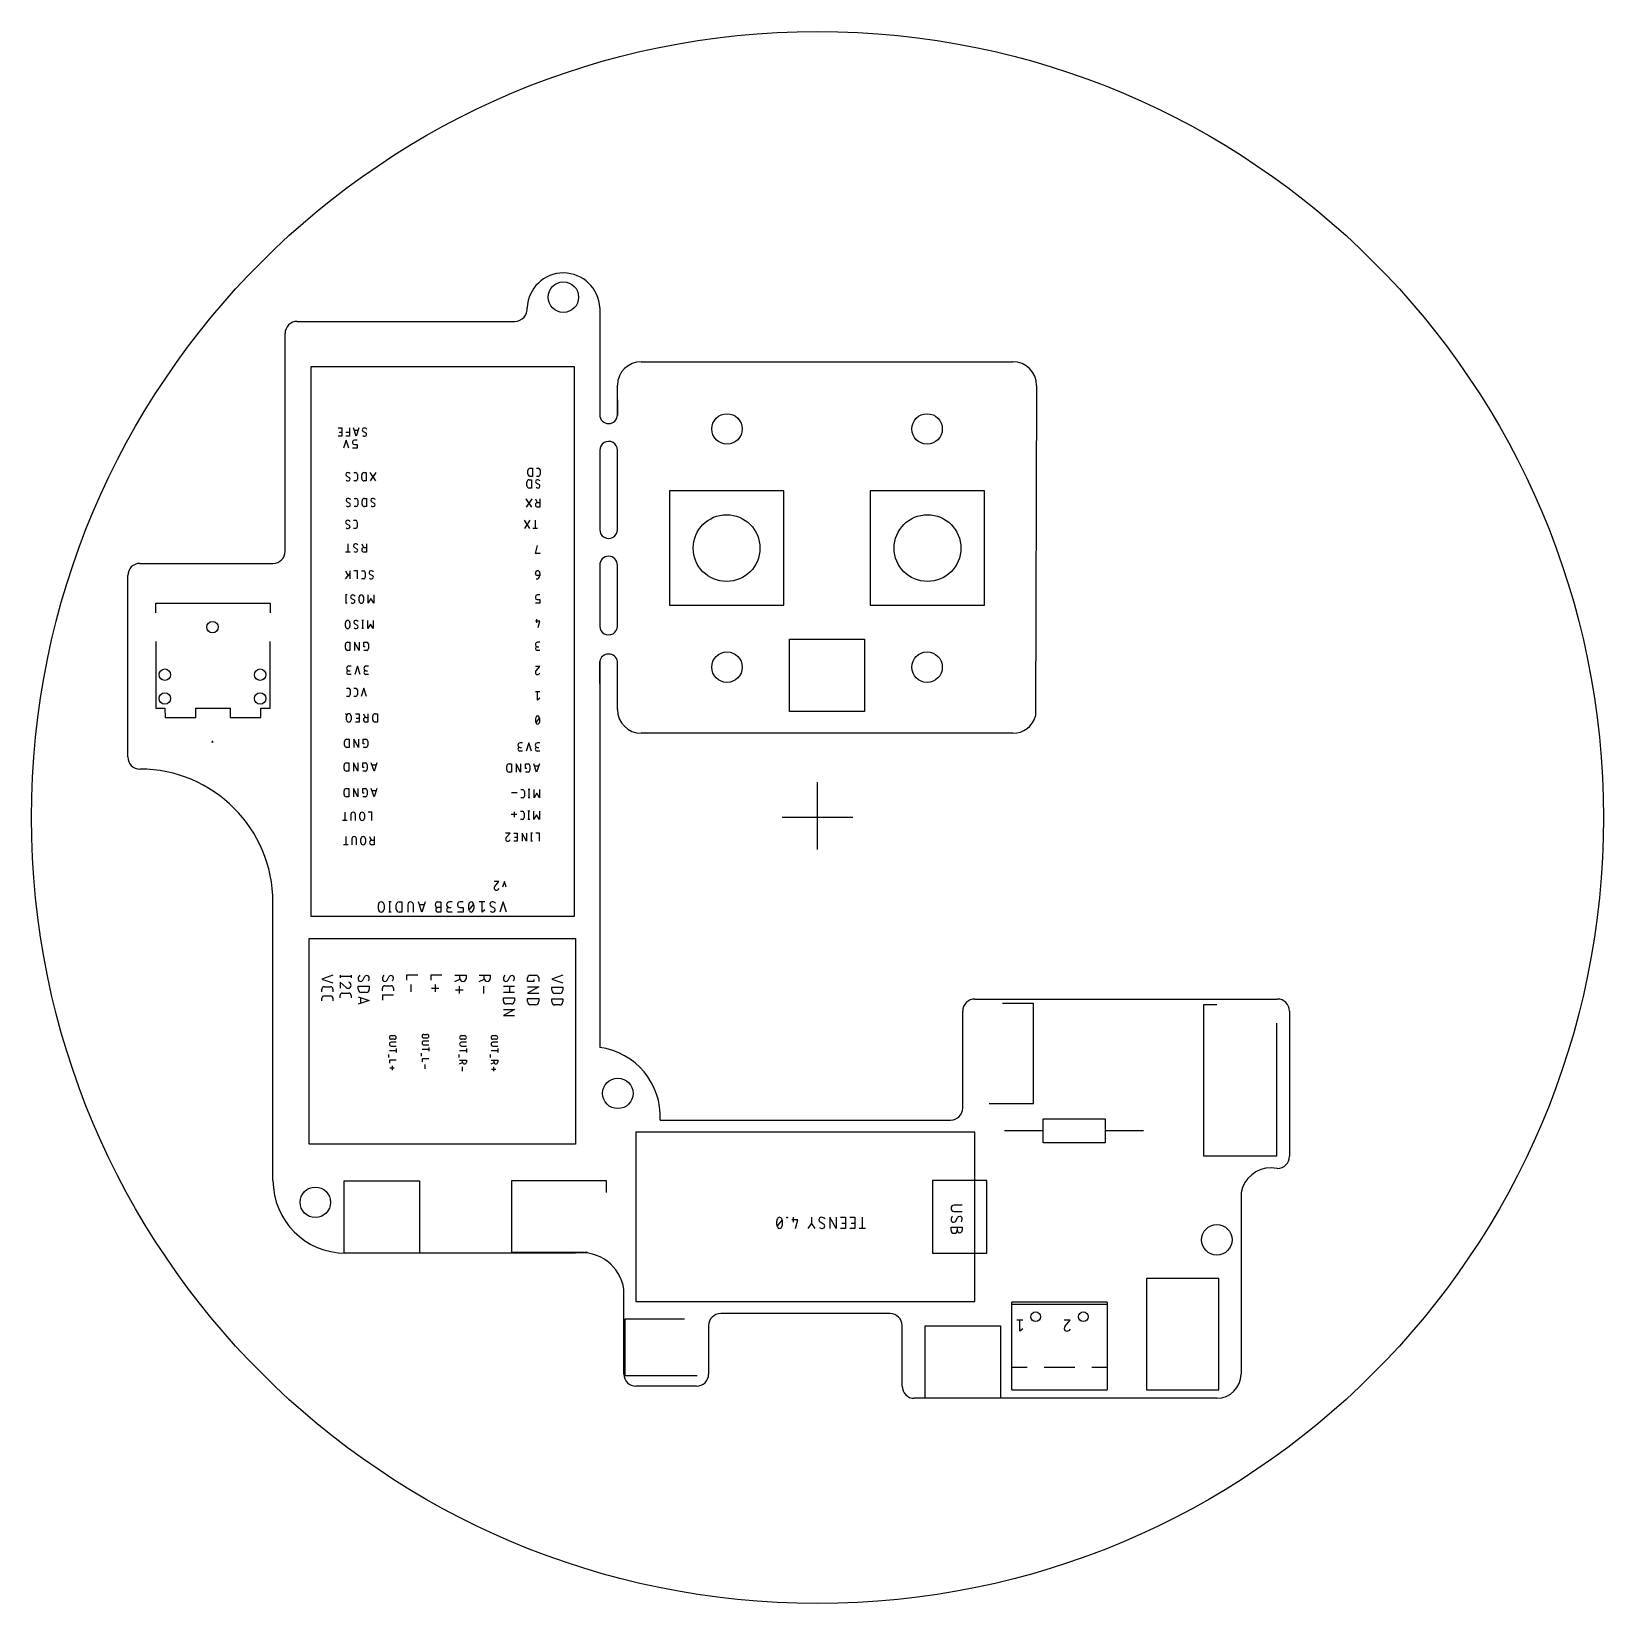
# Model space of a CAD drawing. Extents: x -82 to 82, y -83 to 82.
import ezdxf

# ---------------------------------------------------------------- set-up
doc = ezdxf.new("R2010")
doc.units = 0
doc.header["$MEASUREMENT"] = 0
doc.layers.add('20', color=31, linetype='CONTINUOUS')
doc.layers.add('21', color=251, linetype='CONTINUOUS')

msp = doc.modelspace()

# ---------------------------------------------------------------- linework, layer by layer
at = {"layer": '20'}
for p, q in [((-22.85, 53.1172), (-22.85, 41.8972)), ((-54.61, 51.6972), (-31.75, 51.6972)), ((-55.88, 27.5672), (-55.88, 50.4272)), ((-18.5, 47.4672), (20.5, 47.4672)), ((-20.99, 41.8972), (-21, 45.0072)), ((23, 44.9672), (22.8954, 10.2517)), ((-20.995, 43.4522), (-20.9948, 41.8032)), ((-22.8521, 38.1416), (-22.8548, 29.8421)), ((-20.9931, 29.8423), (-20.9875, 38.1685)), ((-20.9875, 38.1697), (-20.9875, 38.1685)), ((-72.39, 5.9772), (-72.39, 25.0272)), ((-71.12, 26.2972), (-57.15, 26.2972)), ((-22.856, 26.1122), (-22.858, 19.7203)), ((-20.9926, 26.1124), (-20.9926, 26.1116)), ((-20.9917, 19.7206), (-20.9926, 26.1116)), ((-22.86, 13.6935), (-22.8592, 15.9995)), ((-22.86, 15.9951), (-22.86, 13.6935)), ((-21, 10.9672), (-20.9912, 15.9918)), ((-22.86, 13.6935), (-22.86, -24.5028)), ((20.5, 8.4672), (-18.5, 8.4672)), ((-57.15, -38.4728), (-57.15, -9.2628)), ((16.51, -19.4228), (48.26, -19.4228)), ((15.24, -30.8528), (15.24, -20.6928)), ((49.53, -20.691), (49.53, -35.9328)), ((-16.51, -32.1228), (13.97, -32.1228)), ((48.26, -37.2028), (47.625, -37.1399)), ((44.45, -39.7428), (44.45, -58.7928)), ((-25.4, -46.0928), (-49.53, -46.0928)), ((-20.32, -58.7928), (-20.32, -49.9028)), ((7.62, -52.4428), (-10.16, -52.4428)), ((-11.43, -53.7128), (-11.43, -58.7928)), ((8.89, -60.0628), (8.89, -53.7128)), ((-12.7, -60.0628), (-19.05, -60.0628)), ((41.91, -61.3328), (10.16, -61.3328))]:
    msp.add_line(p, q, dxfattribs=at)
for centre, radius in [((-26.67, 54.2372), 1.6), ((-9.5, 40.4072), 1.6), ((11.5, 40.4072), 1.6), ((-63.5, 19.6132), 0.6), ((-9.5, 15.4072), 1.6), ((11.5, 15.4072), 1.6), ((-68.5, 14.6132), 0.6), ((-58.5, 14.6132), 0.6), ((-68.5, 12.1132), 0.6), ((-58.5, 12.1132), 0.6), ((-20.955, -29.3288), 1.6), ((-52.705, -40.7588), 1.6), ((41.91, -44.6958), 1.6)]:
    msp.add_circle(centre, radius, dxfattribs=at)
for centre, radius, start, end in [((-26.6635, 52.9602), 3.8168, 2.3569, 177.4569), ((-31.758, 52.9866), 1.2894, 270.3565, 6.3665), ((-54.61, 50.4272), 1.27, 90, 180), ((-18.4999, 44.9667), 2.5005, 90.0029, 179.0729), ((20.5, 44.9672), 2.5, 0, 90), ((-21.92, 41.8972), 0.93, 180, 0), ((-21.92, 38.1697), 0.9325, 359.925, 181.725), ((-21.9239, 29.8418), 0.9308, 179.9827, 0.0327), ((-57.15, 27.5672), 1.27, 270, 0), ((-21.9243, 26.1119), 0.9317, 0.0348, 179.9812), ((-71.12, 25.0272), 1.27, 90, 180), ((-21.9243, 26.112), 0.9317, 359.9733, 0.0267), ((-21.9249, 19.72), 0.9332, 179.983, 0.033), ((-21.9259, 15.8403), 0.9469, 9.2044, 170.5944), ((-18.5, 10.9672), 2.5, 180, 270), ((20.5, 10.9672), 2.5, 269.9998, 343.3698), ((-71.12, 5.9772), 1.27, 180, 270), ((-71.12, -9.2628), 13.97, 0, 90), ((16.51, -20.6928), 1.27, 90, 180), ((48.26, -20.6928), 1.27, 0.0797, 89.9997), ((-23.8276, -31.765), 7.3264, 357.2006, 82.4106), ((13.97, -30.8528), 1.27, 270, 0), ((48.26, -35.9328), 1.27, 269.9996, 359.9996), ((47.625, -40.3778), 3.2379, 90.0003, 168.6903), ((-49.53, -38.4728), 7.62, 180, 270), ((-24.765, -50.5378), 4.4901, 8.1302, 98.1302), ((-10.16, -53.7128), 1.27, 90, 180), ((7.62, -53.7128), 1.27, 0, 90), ((-19.05, -58.7928), 1.27, 180, 270), ((-12.7, -58.7928), 1.27, 270, 0), ((41.91, -58.7928), 2.54, 270, 0), ((10.16, -60.0628), 1.27, 180, 270)]:
    msp.add_arc(centre, radius, start, end, dxfattribs=at)
at = {"layer": '21'}
for p, q in [((-25.5016, 46.9347), (-53.1876, 46.9347)), ((-53.1876, 46.9347), (-53.1876, -10.7233)), ((-25.5016, -10.7233), (-25.5016, 46.9347)), ((-50.3025, 40.5085), (-49.9187, 40.5085)), ((-49.9187, 39.6449), (-50.3025, 39.6449)), ((-49.9187, 40.0287), (-50.2065, 40.0287)), ((-49.9187, 40.5085), (-49.9187, 39.6449)), ((-49.1262, 40.0287), (-49.51, 40.0287)), ((-49.1262, 39.6449), (-49.51, 39.6449)), ((-49.1262, 40.5085), (-49.1262, 39.6449)), ((-48.4186, 39.6449), (-48.7065, 40.5085)), ((-48.6345, 40.2926), (-48.2027, 40.2926)), ((-48.1307, 40.5085), (-48.4186, 39.6449)), ((-47.6786, 40.1487), (-47.4147, 40.0047)), ((-49.4651, 39.2385), (-49.753, 38.3749)), ((-49.1772, 38.3749), (-49.4651, 39.2385)), ((-48.7906, 39.0466), (-48.7906, 38.9506)), ((-48.3108, 38.3749), (-48.7906, 38.3749)), ((-48.3108, 39.2385), (-48.5987, 39.2385)), ((-48.5987, 38.7587), (-48.3108, 38.7587)), ((-48.3108, 38.7587), (-48.3108, 38.3749)), ((-49.4154, 35.4597), (-49.1516, 35.3157)), ((-48.6801, 35.8195), (-48.4882, 35.8195)), ((-48.4882, 34.9559), (-48.6801, 34.9559)), ((-48.2963, 35.6276), (-48.2963, 35.1478)), ((-47.835, 35.1958), (-47.835, 35.5796)), ((-47.5951, 35.8195), (-47.3552, 35.8195)), ((-47.3552, 34.9559), (-47.5951, 34.9559)), ((-47.3552, 35.8195), (-47.3552, 34.9559)), ((-46.3624, 35.8195), (-46.9381, 34.9559)), ((-46.3624, 34.9559), (-46.9381, 35.8195)), ((-30.5026, 34.4492), (-30.5026, 34.833)), ((-30.3845, 35.6684), (-30.3845, 36.0522)), ((-30.2627, 35.0729), (-30.0228, 35.0729)), ((-30.1446, 36.2921), (-29.9047, 36.2921)), ((-29.9047, 35.4285), (-30.1446, 35.4285)), ((-30.0228, 35.0729), (-30.0228, 34.2093)), ((-29.9047, 36.2921), (-29.9047, 35.4285)), ((-29.4922, 36.2921), (-29.3003, 36.2921)), ((-29.3003, 35.4285), (-29.4922, 35.4285)), ((-29.4922, 34.7131), (-29.2283, 34.5691)), ((-29.1084, 36.1002), (-29.1084, 35.6204)), ((-48.6441, 33.1175), (-48.4522, 33.1175)), ((-47.5591, 33.1175), (-47.3192, 33.1175)), ((-47.3192, 33.1175), (-47.3192, 32.2539)), ((-29.9917, 33.0663), (-30.5675, 32.2027)), ((-29.9917, 32.2027), (-30.5675, 33.0663)), ((-30.0228, 34.2093), (-30.2627, 34.2093)), ((-29.6136, 33.0663), (-29.4217, 32.6825)), ((-29.1338, 33.0663), (-29.1338, 32.2027)), ((-3.541, 33.9022), (-15.541, 33.9022)), ((-15.541, 33.9022), (-15.541, 21.9022)), ((-3.541, 21.9022), (-3.541, 33.9022)), ((17.541, 33.9022), (5.541, 33.9022)), ((5.541, 33.9022), (5.541, 21.9022)), ((17.541, 21.9022), (17.541, 33.9022)), ((-49.3794, 32.7577), (-49.1156, 32.6137)), ((-48.4522, 32.2539), (-48.6441, 32.2539)), ((-48.2603, 32.9256), (-48.2603, 32.4458)), ((-47.799, 32.4938), (-47.799, 32.8776)), ((-47.3192, 32.2539), (-47.5591, 32.2539)), ((-46.7887, 32.7577), (-46.5248, 32.6137)), ((-29.3737, 32.6825), (-29.1338, 32.6825)), ((-29.1338, 32.2027), (-29.3737, 32.2027)), ((-49.425, 30.4597), (-49.1612, 30.3157)), ((-48.6897, 30.8195), (-48.4978, 30.8195)), ((-48.4978, 29.9559), (-48.6897, 29.9559)), ((-48.3059, 30.6276), (-48.3059, 30.1478)), ((-30.1933, 30.8311), (-30.769, 29.9675)), ((-30.1933, 29.9675), (-30.769, 30.8311)), ((-29.3878, 29.9675), (-29.8676, 29.9675)), ((-29.6277, 30.8311), (-29.6277, 29.9675)), ((-49.2901, 28.3419), (-49.2901, 27.4783)), ((-47.8316, 28.3419), (-47.6397, 27.9581)), ((-47.3518, 28.3419), (-47.3518, 27.4783)), ((-29.6136, 27.3259), (-29.3737, 28.1895)), ((-49.0502, 27.4783), (-49.53, 27.4783)), ((-48.6111, 27.9821), (-48.3472, 27.8381)), ((-47.5917, 27.9581), (-47.3518, 27.9581)), ((-47.3518, 27.4783), (-47.5917, 27.4783)), ((-29.1338, 27.3259), (-29.6136, 27.3259)), ((-29.1338, 27.4219), (-29.1338, 27.3259)), ((-49.5554, 25.5225), (-49.2675, 24.9947)), ((-49.5554, 24.6589), (-49.0756, 25.1867)), ((-49.0756, 25.5225), (-49.0756, 24.6589)), ((-48.2663, 25.5225), (-48.6501, 25.5225)), ((-48.2663, 24.6589), (-48.2663, 25.5225)), ((-47.8512, 25.5225), (-47.6593, 25.5225)), ((-47.4674, 25.3306), (-47.4674, 24.8508)), ((-46.9711, 25.1627), (-46.7072, 25.0187)), ((-29.6136, 25.2346), (-29.6136, 25.2826)), ((-29.1338, 25.0427), (-29.4217, 25.0427)), ((-29.1338, 25.2826), (-29.1338, 25.0427)), ((-47.6593, 24.6589), (-47.8512, 24.6589)), ((-69.46, 21.1132), (-69.46, 22.1132)), ((-69.46, 22.1132), (-57.46, 22.1132)), ((-57.46, 22.1132), (-57.46, 21.1132)), ((-49.3635, 22.9825), (-49.5554, 22.9825)), ((-49.3635, 22.1189), (-49.5554, 22.1189)), ((-49.4594, 22.1189), (-49.4594, 22.9825)), ((-48.9023, 22.6227), (-48.6385, 22.4787)), ((-48.1144, 22.3588), (-48.1144, 22.7426)), ((-47.6346, 22.7426), (-47.6346, 22.3588)), ((-47.1565, 22.1189), (-47.1565, 22.9825)), ((-46.8687, 22.5987), (-47.1565, 22.1189)), ((-46.5808, 22.1189), (-46.8687, 22.5987)), ((-46.5808, 22.9825), (-46.5808, 22.1189)), ((-29.6136, 22.7906), (-29.6136, 22.6946)), ((-29.1338, 22.1189), (-29.6136, 22.1189)), ((-29.1338, 22.9825), (-29.4217, 22.9825)), ((-29.4217, 22.5027), (-29.1338, 22.5027)), ((-29.1338, 22.5027), (-29.1338, 22.1189)), ((-15.541, 21.9022), (-3.541, 21.9022)), ((5.541, 21.9022), (17.541, 21.9022)), ((-49.5554, 19.6918), (-49.5554, 20.0756)), ((-49.0756, 20.0756), (-49.0756, 19.6918)), ((-48.5755, 19.9557), (-48.3117, 19.8117)), ((-47.6346, 20.3155), (-47.8265, 20.3155)), ((-47.7306, 19.4519), (-47.7306, 20.3155)), ((-47.1955, 19.4519), (-47.1955, 20.3155)), ((-46.9076, 19.9317), (-47.1955, 19.4519)), ((-46.6197, 19.4519), (-46.9076, 19.9317)), ((-46.6197, 20.3155), (-46.6197, 19.4519)), ((-29.1338, 20.2506), (-29.6136, 20.2506)), ((-29.4696, 20.0587), (-29.4696, 20.4425)), ((-29.3257, 19.5789), (-29.1338, 20.2506)), ((-47.6346, 19.4519), (-47.8265, 19.4519)), ((-2.95, 10.7572), (-2.95, 18.3572)), ((-2.95, 18.3572), (4.95, 18.3572)), ((4.95, 18.3572), (4.95, 10.7572)), ((-69.46, 18.1132), (-69.46, 11.1132)), ((-57.46, 11.1132), (-57.46, 18.1132)), ((-49.5554, 17.4058), (-49.5554, 17.7896)), ((-49.3155, 18.0295), (-49.0756, 18.0295)), ((-49.0756, 17.1659), (-49.3155, 17.1659)), ((-49.0756, 18.0295), (-49.0756, 17.1659)), ((-48.1003, 17.1659), (-48.58, 18.0295)), ((-48.58, 18.0295), (-48.58, 17.1659)), ((-48.1003, 18.0295), (-48.1003, 17.1659)), ((-47.6047, 17.5497), (-47.6047, 18.0295)), ((-47.6047, 18.0295), (-47.3168, 18.0295)), ((-47.4608, 17.5497), (-47.6047, 17.5497)), ((-47.3168, 17.1659), (-47.6047, 17.1659)), ((-47.1249, 17.8376), (-47.1249, 17.3578)), ((-29.4217, 17.5497), (-29.2298, 17.5497)), ((-29.1338, 17.1659), (-29.4217, 17.1659)), ((-29.1338, 18.0295), (-29.3737, 18.0295)), ((-49.2365, 15.0351), (-49.0446, 15.0351)), ((-48.9486, 15.5149), (-49.1885, 15.5149)), ((-48.2741, 15.5149), (-48.562, 14.6513)), ((-47.9863, 14.6513), (-48.2741, 15.5149)), ((-47.4077, 15.0351), (-47.2158, 15.0351)), ((-47.1198, 15.5149), (-47.3597, 15.5149)), ((-29.1338, 15.4895), (-29.6136, 15.4895)), ((-29.5416, 15.0097), (-29.1338, 15.4895)), ((-49.4284, 13.2035), (-49.2365, 13.2035)), ((-48.9486, 14.6513), (-49.2365, 14.6513)), ((-48.6664, 13.2035), (-48.4745, 13.2035)), ((-47.6119, 13.2035), (-47.8998, 12.3399)), ((-47.324, 12.3399), (-47.6119, 13.2035)), ((-47.1198, 14.6513), (-47.4077, 14.6513)), ((-49.2365, 12.3399), (-49.4284, 12.3399)), ((-49.0446, 13.0116), (-49.0446, 12.5318)), ((-48.4745, 12.3399), (-48.6664, 12.3399)), ((-48.2826, 13.0116), (-48.2826, 12.5318)), ((-29.1338, 12.8225), (-29.6136, 12.8225)), ((-29.3737, 11.9589), (-29.3737, 12.8225)), ((-29.1338, 12.1508), (-29.3737, 11.9589)), ((-69.46, 11.1132), (-68.5, 11.1132)), ((-68.5, 11.1132), (-68.46, 10.1132)), ((-68.46, 10.1132), (-65.26, 10.1132)), ((-65.26, 10.1132), (-65.26, 11.1132)), ((-65.26, 11.1132), (-61.66, 11.1132)), ((-61.66, 11.1132), (-61.66, 10.1132)), ((-61.66, 10.1132), (-58.42, 10.1132)), ((-58.42, 10.1132), (-58.42, 11.1132)), ((-58.42, 11.1132), (-57.46, 11.1132)), ((-49.3381, 10.3192), (-49.53, 10.5111)), ((-49.434, 9.8874), (-49.434, 10.2712)), ((-48.9543, 10.2712), (-48.9543, 9.8874)), ((-48.502, 10.5111), (-48.1182, 10.5111)), ((-48.1182, 10.0313), (-48.406, 10.0313)), ((-48.1182, 10.5111), (-48.1182, 9.6475)), ((-47.6589, 10.5111), (-47.467, 10.1273)), ((-47.419, 10.1273), (-47.1791, 10.1273)), ((-47.1791, 10.5111), (-47.1791, 9.6475)), ((-46.6751, 9.8874), (-46.6751, 10.2712)), ((-46.4352, 10.5111), (-46.1953, 10.5111)), ((-46.1953, 10.5111), (-46.1953, 9.6475)), ((-29.1818, 10.0906), (-29.5656, 9.6108)), ((4.95, 10.7572), (-2.95, 10.7572)), ((-48.1182, 9.6475), (-48.502, 9.6475)), ((-47.1791, 9.6475), (-47.419, 9.6475)), ((-46.1953, 9.6475), (-46.4352, 9.6475)), ((-63.5, 7.6132), (-63.5, 7.6132)), ((-63.5, 7.5132), (-63.5, 7.5132)), ((-49.6316, 7.2204), (-49.6316, 7.6042)), ((-49.3917, 7.8441), (-49.1518, 7.8441)), ((-49.1518, 6.9805), (-49.3917, 6.9805)), ((-49.1518, 7.8441), (-49.1518, 6.9805)), ((-48.1765, 6.9805), (-48.6562, 7.8441)), ((-48.6562, 7.8441), (-48.6562, 6.9805)), ((-48.1765, 7.8441), (-48.1765, 6.9805)), ((-47.6809, 7.3643), (-47.6809, 7.8441)), ((-47.6809, 7.8441), (-47.393, 7.8441)), ((-47.537, 7.3643), (-47.6809, 7.3643)), ((-47.393, 6.9805), (-47.6809, 6.9805)), ((-47.2011, 7.6522), (-47.2011, 7.1724)), ((-31.2572, 6.9806), (-31.0653, 6.9806)), ((-30.9693, 7.4604), (-31.2092, 7.4604)), ((-30.2948, 7.4604), (-30.5827, 6.5968)), ((-30.0069, 6.5968), (-30.2948, 7.4604)), ((-29.4284, 6.9806), (-29.2365, 6.9806)), ((-29.1405, 7.4604), (-29.3804, 7.4604)), ((-49.6824, 4.7312), (-49.6824, 5.115)), ((-49.4425, 5.3549), (-49.2026, 5.3549)), ((-49.2026, 5.3549), (-49.2026, 4.4913)), ((-48.2273, 4.4913), (-48.707, 5.3549)), ((-48.707, 5.3549), (-48.707, 4.4913)), ((-48.2273, 5.3549), (-48.2273, 4.4913)), ((-47.7317, 4.8751), (-47.7317, 5.3549)), ((-47.7317, 5.3549), (-47.4438, 5.3549)), ((-47.2519, 5.163), (-47.2519, 4.6832)), ((-46.5469, 4.4913), (-46.8348, 5.3549)), ((-46.7628, 5.139), (-46.331, 5.139)), ((-46.2591, 5.3549), (-46.5469, 4.4913)), ((-32.6111, 4.6308), (-32.6111, 5.0146)), ((-32.3713, 5.2545), (-32.1314, 5.2545)), ((-32.1314, 5.2545), (-32.1314, 4.3909)), ((-31.156, 4.3909), (-31.6358, 5.2545)), ((-31.6358, 5.2545), (-31.6358, 4.3909)), ((-30.9693, 6.5968), (-31.2572, 6.5968)), ((-31.156, 5.2545), (-31.156, 4.3909)), ((-30.6604, 4.7747), (-30.6604, 5.2545)), ((-30.6604, 5.2545), (-30.3726, 5.2545)), ((-30.1807, 5.0626), (-30.1807, 4.5828)), ((-29.4757, 4.3909), (-29.7635, 5.2545)), ((-29.6916, 5.0386), (-29.2598, 5.0386)), ((-29.1878, 5.2545), (-29.4757, 4.3909)), ((-29.1405, 6.5968), (-29.4284, 6.5968)), ((-49.2026, 4.4913), (-49.4425, 4.4913)), ((-47.5878, 4.8751), (-47.7317, 4.8751)), ((-47.4438, 4.4913), (-47.7317, 4.4913)), ((-32.1314, 4.3909), (-32.3713, 4.3909)), ((-30.5165, 4.7747), (-30.6604, 4.7747)), ((-30.3726, 4.3909), (-30.6604, 4.3909)), ((0, -3.7228), (0, 3.35)), ((-49.6824, 2.0388), (-49.6824, 2.4226)), ((-49.4425, 2.6625), (-49.2026, 2.6625)), ((-49.2026, 1.7989), (-49.4425, 1.7989)), ((-49.2026, 2.6625), (-49.2026, 1.7989)), ((-48.2273, 1.7989), (-48.707, 2.6625)), ((-48.707, 2.6625), (-48.707, 1.7989)), ((-48.2273, 2.6625), (-48.2273, 1.7989)), ((-47.7317, 2.1827), (-47.7317, 2.6625)), ((-47.7317, 2.6625), (-47.4438, 2.6625)), ((-47.5878, 2.1827), (-47.7317, 2.1827)), ((-47.4438, 1.7989), (-47.7317, 1.7989)), ((-47.2519, 2.4706), (-47.2519, 1.9908)), ((-46.5469, 1.7989), (-46.8348, 2.6625)), ((-46.7628, 2.4466), (-46.331, 2.4466)), ((-46.2591, 2.6625), (-46.5469, 1.7989)), ((-31.5382, 2.2137), (-32.114, 2.2137)), ((-31.1433, 2.5495), (-30.9513, 2.5495)), ((-30.9513, 1.6859), (-31.1433, 1.6859)), ((-30.7594, 2.3576), (-30.7594, 1.8778)), ((-30.1757, 2.5495), (-30.3676, 2.5495)), ((-30.1757, 1.6859), (-30.3676, 1.6859)), ((-30.2716, 1.6859), (-30.2716, 2.5495)), ((-29.7365, 1.6859), (-29.7365, 2.5495)), ((-29.4487, 2.1657), (-29.7365, 1.6859)), ((-29.1608, 1.6859), (-29.4487, 2.1657)), ((-29.1608, 2.5495), (-29.1608, 1.6859)), ((-49.6155, 0.1825), (-49.6155, -0.6811)), ((-46.7874, 0.1825), (-47.1713, 0.1825)), ((-46.7874, -0.6811), (-46.7874, 0.1825)), ((-31.8531, 0.2345), (-31.8531, -0.3412)), ((-31.1703, 0.2825), (-30.9783, 0.2825)), ((-30.7864, 0.0906), (-30.7864, -0.3892)), ((-30.2027, 0.2825), (-30.3946, 0.2825)), ((-30.2986, -0.5811), (-30.2986, 0.2825)), ((-29.7635, -0.5811), (-29.7635, 0.2825)), ((-29.1878, 0.2825), (-29.1878, -0.5811)), ((-49.3756, -0.6811), (-49.8554, -0.6811)), ((-48.9715, -0.0574), (-48.9715, -0.6811)), ((-48.4917, -0.6811), (-48.4917, -0.0574)), ((-48.0266, -0.4412), (-48.0266, -0.0574)), ((-47.5468, -0.0574), (-47.5468, -0.4412)), ((-31.5652, -0.0533), (-32.141, -0.0533)), ((-30.9783, -0.5811), (-31.1703, -0.5811)), ((-30.2027, -0.5811), (-30.3946, -0.5811)), ((-29.4757, -0.1013), (-29.7635, -0.5811)), ((-29.1878, -0.5811), (-29.4757, -0.1013)), ((3.7228, -0.3728), (-3.7228, -0.3728)), ((-49.2756, -3.2411), (-49.7554, -3.2411)), ((-49.5155, -2.3775), (-49.5155, -3.2411)), ((-48.8715, -2.6174), (-48.8715, -3.2411)), ((-48.3917, -3.2411), (-48.3917, -2.6174)), ((-47.9266, -3.0012), (-47.9266, -2.6174)), ((-47.4468, -2.6174), (-47.4468, -3.0012)), ((-47.0207, -2.3775), (-46.8288, -2.7613)), ((-46.7808, -2.7613), (-46.5409, -2.7613)), ((-46.5409, -3.2411), (-46.7808, -3.2411)), ((-46.5409, -2.3775), (-46.5409, -3.2411)), ((-32.2637, -2.0035), (-32.7434, -2.0035)), ((-32.6715, -2.4833), (-32.2637, -2.0035)), ((-31.8881, -2.0035), (-31.5043, -2.0035)), ((-31.5043, -2.8671), (-31.8881, -2.8671)), ((-31.5043, -2.4833), (-31.7921, -2.4833)), ((-31.5043, -2.0035), (-31.5043, -2.8671)), ((-30.5263, -2.8671), (-31.0061, -2.0035)), ((-31.0061, -2.0035), (-31.0061, -2.8671)), ((-30.5263, -2.0035), (-30.5263, -2.8671)), ((-29.9083, -2.0035), (-30.1002, -2.0035)), ((-29.9083, -2.8671), (-30.1002, -2.8671)), ((-30.0042, -2.8671), (-30.0042, -2.0035)), ((-29.1878, -2.0035), (-29.5716, -2.0035)), ((-29.1878, -2.8671), (-29.1878, -2.0035)), ((-33.4366, -7.0911), (-33.9446, -7.0911)), ((-33.8684, -7.5991), (-33.4366, -7.0911)), ((-32.8676, -7.0911), (-33.0708, -7.7007)), ((-32.6644, -7.7007), (-32.8676, -7.0911)), ((-46.0861, -9.9968), (-46.0861, -9.5226)), ((-45.4934, -9.5226), (-45.4934, -9.9968)), ((-44.7568, -9.2263), (-44.9939, -9.2263)), ((-44.8754, -10.2931), (-44.8754, -9.2263)), ((-44.2192, -9.9968), (-44.2192, -9.5226)), ((-43.9229, -9.2263), (-43.6265, -9.2263)), ((-43.6265, -9.2263), (-43.6265, -10.2931)), ((-43, -9.5226), (-43, -10.2931)), ((-42.4073, -10.2931), (-42.4073, -9.5226)), ((-41.5226, -10.2931), (-41.8782, -9.2263)), ((-41.7893, -9.493), (-41.2559, -9.493)), ((-41.167, -9.2263), (-41.5226, -10.2931)), ((-39.8335, -9.2263), (-39.5372, -9.2263)), ((-39.5372, -9.819), (-39.8335, -9.819)), ((-39.5372, -9.2263), (-39.5372, -10.2931)), ((-38.6863, -9.819), (-38.4492, -9.819)), ((-38.3307, -9.2263), (-38.627, -9.2263)), ((-37.7803, -9.4634), (-37.7803, -9.5819)), ((-37.1877, -9.2263), (-37.5433, -9.2263)), ((-37.5433, -9.819), (-37.1877, -9.819)), ((-37.1877, -9.819), (-37.1877, -10.2931)), ((-36.1039, -9.4634), (-36.5781, -10.056)), ((-34.9017, -9.2263), (-35.4943, -9.2263)), ((-35.198, -10.2931), (-35.198, -9.2263)), ((-34.2709, -9.6708), (-33.9449, -9.8486)), ((-32.9882, -9.2263), (-33.3438, -10.2931)), ((-32.6326, -10.2931), (-32.9882, -9.2263)), ((-53.1876, -10.7233), (-25.5016, -10.7233)), ((-44.7568, -10.2931), (-44.9939, -10.2931)), ((-43.6265, -10.2931), (-43.9229, -10.2931)), ((-39.5372, -10.2931), (-39.8335, -10.2931)), ((-38.3307, -10.2931), (-38.6863, -10.2931)), ((-37.1877, -10.2931), (-37.7803, -10.2931)), ((-34.9017, -10.056), (-35.198, -10.2931)), ((-53.34, -34.6628), (-53.34, -13.0728)), ((-53.34, -13.0728), (-25.4, -13.0728)), ((-25.4, -13.0728), (-25.4, -34.6628)), ((-50.8508, -16.9336), (-52.0192, -17.3231)), ((-52.0192, -17.3231), (-50.8508, -17.7125)), ((-51.7596, -18.1382), (-51.1104, -18.1382)), ((-50.1142, -16.9336), (-50.1142, -17.1932)), ((-48.9458, -17.0634), (-50.1142, -17.0634)), ((-49.4651, -18.205), (-50.1142, -17.6533)), ((-50.1142, -17.6533), (-50.1142, -18.3024)), ((-48.9458, -16.9336), (-48.9458, -17.1932)), ((-48.2092, -18.0766), (-47.0408, -18.0766)), ((-48.2092, -18.4011), (-48.2092, -18.0766)), ((-47.7224, -17.4529), (-47.5276, -17.0959)), ((-47.0408, -18.0766), (-47.0408, -18.4011)), ((-45.4096, -18.0352), (-44.7604, -18.0352)), ((-45.1824, -17.4529), (-44.9876, -17.0959)), ((-41.9608, -16.9336), (-43.1292, -16.9336)), ((-43.1292, -16.9336), (-43.1292, -17.4529)), ((-42.6748, -17.8951), (-42.6748, -18.6741)), ((-39.4208, -16.9336), (-40.5892, -16.9336)), ((-40.5892, -16.9336), (-40.5892, -17.4529)), ((-40.1348, -17.8951), (-40.1348, -18.6741)), ((-38.0492, -16.9336), (-36.8808, -16.9336)), ((-38.0492, -17.5827), (-37.5299, -17.3231)), ((-37.5948, -18.0805), (-37.5948, -18.8595)), ((-37.5299, -17.2582), (-37.5299, -16.9336)), ((-36.8808, -16.9336), (-36.8808, -17.2582)), ((-35.5092, -16.9336), (-34.3408, -16.9336)), ((-35.5092, -17.5827), (-34.9899, -17.3231)), ((-35.0548, -18.0805), (-35.0548, -18.8595)), ((-34.9899, -17.2582), (-34.9899, -16.9336)), ((-34.3408, -16.9336), (-34.3408, -17.2582)), ((-32.9692, -18.0766), (-31.8008, -18.0766)), ((-32.4824, -17.4529), (-32.2876, -17.0959)), ((-32.3201, -18.0766), (-32.3201, -18.7257)), ((-30.4292, -17.5827), (-30.4292, -17.1932)), ((-29.7801, -17.5827), (-30.4292, -17.5827)), ((-30.1696, -16.9336), (-29.5204, -16.9336)), ((-29.7801, -17.388), (-29.7801, -17.5827)), ((-29.2608, -17.1932), (-29.2608, -17.5827)), ((-26.7208, -16.9336), (-27.8892, -17.3231)), ((-27.8892, -17.3231), (-26.7208, -17.7125)), ((-52.0192, -18.6575), (-52.0192, -18.3978)), ((-52.0192, -19.61), (-52.0192, -19.3503)), ((-51.7596, -19.0907), (-51.1104, -19.0907)), ((-50.8508, -18.3978), (-50.8508, -18.6575)), ((-50.8508, -19.3503), (-50.8508, -19.61)), ((-50.1142, -19.3122), (-50.1142, -19.0526)), ((-49.8546, -18.7929), (-49.2054, -18.7929)), ((-48.9458, -19.0526), (-48.9458, -19.3122)), ((-48.2092, -19.1928), (-47.0408, -19.5823)), ((-47.0408, -19.5823), (-48.2092, -19.9717)), ((-47.9171, -19.8744), (-47.9171, -19.2902)), ((-47.3654, -18.7257), (-47.8846, -18.7257)), ((-45.6692, -18.5545), (-45.6692, -18.2948)), ((-44.5008, -19.0314), (-45.6692, -19.0314)), ((-45.6692, -19.0314), (-45.6692, -19.5506)), ((-44.5008, -18.2948), (-44.5008, -18.5545)), ((-40.5243, -18.2846), (-39.7454, -18.2846)), ((-37.9843, -18.47), (-37.2054, -18.47)), ((-31.8008, -18.7257), (-32.9692, -18.7257)), ((-32.9692, -19.2958), (-31.8008, -19.2958)), ((-32.9692, -19.6203), (-32.9692, -19.2958)), ((-31.8008, -19.2958), (-31.8008, -19.6203)), ((-30.4292, -18.1528), (-29.2608, -18.1528)), ((-29.2608, -18.1528), (-30.4292, -18.8019)), ((-30.4292, -18.8019), (-29.2608, -18.8019)), ((-30.4292, -19.372), (-29.2608, -19.372)), ((-30.4292, -19.6965), (-30.4292, -19.372)), ((-29.2608, -19.372), (-29.2608, -19.6965)), ((-27.8892, -18.1796), (-26.7208, -18.1796)), ((-27.8892, -18.5042), (-27.8892, -18.1796)), ((-27.8892, -19.3988), (-26.7208, -19.3988)), ((-27.8892, -19.7234), (-27.8892, -19.3988)), ((-27.0454, -18.8287), (-27.5646, -18.8287)), ((-26.7208, -18.1796), (-26.7208, -18.5042)), ((-26.7208, -19.3988), (-26.7208, -19.7234)), ((-32.9692, -20.515), (-31.8008, -20.515)), ((-31.8008, -20.515), (-32.9692, -21.1641)), ((-32.9692, -21.1641), (-31.8008, -21.1641)), ((-32.1254, -19.9449), (-32.6446, -19.9449)), ((-29.5854, -20.0211), (-30.1046, -20.0211)), ((-27.0454, -20.0479), (-27.5646, -20.0479)), ((22.656, -19.8778), (19.431, -19.8778)), ((22.656, -30.3978), (22.656, -19.8778)), ((40.56, -35.9128), (40.56, -20.0128)), ((40.56, -20.0128), (41.91, -20.0128)), ((48.182, -21.9628), (48.182, -35.9128)), ((-44.735, -23.2582), (-44.419, -23.2582)), ((-44.419, -23.6533), (-44.735, -23.6533)), ((-44.2214, -23.9669), (-44.735, -23.9669)), ((-44.735, -24.362), (-44.2214, -24.362)), ((-44.2214, -24.6298), (-44.2214, -25.0249)), ((-41.5036, -24.7003), (-40.7924, -24.7003)), ((-41.306, -23.1312), (-40.99, -23.1312)), ((-40.99, -23.5263), (-41.306, -23.5263)), ((-40.7924, -23.8399), (-41.306, -23.8399)), ((-41.306, -24.235), (-40.7924, -24.235)), ((-40.7924, -24.5028), (-40.7924, -24.8979)), ((-37.369, -23.2582), (-37.053, -23.2582)), ((-37.053, -23.6533), (-37.369, -23.6533)), ((-36.8554, -23.9669), (-37.369, -23.9669)), ((-37.369, -24.362), (-36.8554, -24.362)), ((-36.8554, -24.6298), (-36.8554, -25.0249)), ((-34.067, -23.2582), (-33.751, -23.2582)), ((-33.751, -23.6533), (-34.067, -23.6533)), ((-33.5534, -23.9669), (-34.067, -23.9669)), ((-34.067, -24.362), (-33.5534, -24.362)), ((-33.5534, -24.6298), (-33.5534, -25.0249)), ((-45.0116, -25.2408), (-45.0116, -25.5569)), ((-44.9326, -24.8273), (-44.2214, -24.8273)), ((-44.2214, -25.8426), (-44.9326, -25.8426)), ((-44.9326, -25.8426), (-44.9326, -26.1587)), ((-41.5826, -25.1138), (-41.5826, -25.4299)), ((-40.7924, -25.7156), (-41.5036, -25.7156)), ((-41.5036, -25.7156), (-41.5036, -26.0317)), ((-41.227, -26.2921), (-41.227, -26.7662)), ((-37.6456, -25.2408), (-37.6456, -25.5569)), ((-37.5666, -24.8273), (-36.8554, -24.8273)), ((-37.5666, -25.8454), (-36.8554, -25.8454)), ((-37.5666, -26.2405), (-37.2505, -26.0825)), ((-37.2505, -26.043), (-37.2505, -25.8454)), ((-36.8554, -25.8454), (-36.8554, -26.043)), ((-34.3436, -25.2408), (-34.3436, -25.5569)), ((-34.2646, -24.8273), (-33.5534, -24.8273)), ((-34.2646, -25.8454), (-33.5534, -25.8454)), ((-34.2646, -26.2405), (-33.9485, -26.0825)), ((-33.9485, -26.043), (-33.9485, -25.8454)), ((-33.5534, -25.8454), (-33.5534, -26.043)), ((-44.8931, -26.6561), (-44.419, -26.6561)), ((-44.656, -26.4191), (-44.656, -26.8932)), ((-37.29, -26.5334), (-37.29, -27.0075)), ((-34.2251, -26.7704), (-33.751, -26.7704)), ((-33.988, -26.5334), (-33.988, -27.0075)), ((18.006, -30.3978), (22.656, -30.3978)), ((23.679, -34.5158), (23.679, -32.0158)), ((23.679, -32.0158), (30.179, -32.0158)), ((30.179, -32.0158), (30.179, -34.5158)), ((16.51, -33.3928), (-19.05, -33.3928)), ((-19.05, -33.3928), (-19.05, -51.1728)), ((16.51, -51.1728), (16.51, -33.3928)), ((23.679, -33.2658), (19.629, -33.2658)), ((30.179, -34.5158), (23.679, -34.5158)), ((34.229, -33.2658), (30.179, -33.2658)), ((-25.4, -34.6628), (-53.34, -34.6628)), ((48.182, -35.9128), (40.56, -35.9128)), ((-49.67, -46.0928), (-49.67, -38.4928)), ((-49.67, -38.4928), (-41.77, -38.4928)), ((-41.77, -38.4928), (-41.77, -46.0928)), ((-32.08, -46.0148), (-32.08, -38.4668)), ((-32.08, -38.4668), (-22.18, -38.4668)), ((-22.18, -38.4668), (-22.18, -39.7428)), ((17.78, -38.4728), (12.065, -38.4728)), ((12.065, -38.4728), (12.065, -46.0928)), ((17.78, -46.0928), (17.78, -38.4728)), ((15.1892, -41.0636), (14.3454, -41.0636)), ((-3.7225, -42.5932), (-4.2418, -43.2424)), ((-3.2145, -42.3985), (-3.2145, -42.3336)), ((-3.2145, -42.3336), (-3.1496, -42.3336)), ((-3.1496, -42.3985), (-3.2145, -42.3985)), ((-3.1496, -42.3336), (-3.1496, -42.3985)), ((-2.0574, -42.5932), (-2.7065, -42.5932)), ((-2.5118, -42.8529), (-2.5118, -42.3336)), ((-2.317, -43.502), (-2.0574, -42.5932)), ((-0.6293, -42.3336), (-0.6293, -42.9503)), ((0.2808, -42.8204), (0.6378, -43.0152)), ((1.9431, -43.502), (1.294, -42.3336)), ((1.294, -42.3336), (1.294, -43.502)), ((1.9431, -42.3336), (1.9431, -43.502)), ((2.4122, -42.3336), (2.9314, -42.3336)), ((2.9314, -42.3336), (2.9314, -43.502)), ((3.4028, -42.3336), (3.922, -42.3336)), ((3.922, -42.3336), (3.922, -43.502)), ((4.7046, -42.3336), (4.7046, -43.502)), ((14.3454, -41.7127), (15.1892, -41.7127)), ((14.5076, -42.7259), (14.7024, -42.3689)), ((-0.6293, -42.9503), (-1.0188, -43.502)), ((-0.2399, -43.502), (-0.6293, -42.9503)), ((2.9314, -43.502), (2.4122, -43.502)), ((2.9314, -42.9827), (2.542, -42.9827)), ((3.922, -43.502), (3.4028, -43.502)), ((3.922, -42.9827), (3.5326, -42.9827)), ((5.0292, -43.502), (4.3801, -43.502)), ((14.0208, -43.6911), (14.0208, -43.3665)), ((14.0208, -43.3665), (15.1892, -43.3665)), ((14.6699, -43.3665), (14.6699, -43.6911)), ((15.1892, -43.3665), (15.1892, -43.6911)), ((-41.77, -46.0928), (-49.67, -46.0928)), ((-24.13, -46.0148), (-32.08, -46.0148)), ((12.065, -46.0928), (17.78, -46.0928)), ((42.132, -48.7518), (34.532, -48.7518)), ((34.532, -48.7518), (34.532, -60.4518)), ((42.132, -60.4518), (42.132, -48.7518)), ((-19.05, -51.1728), (16.51, -51.1728)), ((30.393, -51.2488), (20.411, -51.2488)), ((20.411, -51.4518), (20.411, -51.2488)), ((20.411, -58.0558), (20.411, -51.4518)), ((20.411, -51.4518), (30.393, -51.4518)), ((30.393, -51.2488), (30.393, -51.4518)), ((30.393, -51.4518), (30.393, -58.0558)), ((-13.97, -53.0328), (-20.22, -53.0328)), ((-20.22, -53.0328), (-20.22, -58.9328)), ((11.29, -61.3328), (11.29, -53.7328)), ((11.29, -53.7328), (19.19, -53.7328)), ((19.19, -53.7328), (19.19, -61.3328)), ((21.5665, -53.1413), (20.9315, -53.1413)), ((21.249, -54.2843), (21.249, -53.1413)), ((21.5665, -54.0303), (21.249, -54.2843)), ((26.5195, -53.1413), (25.8845, -53.1413)), ((25.9798, -53.7763), (26.5195, -53.1413)), ((-20.22, -58.9328), (-12.62, -58.9328)), ((20.411, -60.4438), (20.411, -58.0558)), ((20.411, -58.0558), (22.011, -58.0558)), ((23.789, -58.0558), (27.015, -58.0558)), ((28.793, -58.0558), (30.393, -58.0558)), ((30.393, -58.0558), (30.393, -60.4438)), ((20.411, -60.4438), (30.393, -60.4438)), ((34.532, -60.4518), (42.132, -60.4518)), ((19.19, -61.3328), (11.29, -61.3328))]:
    msp.add_line(p, q, dxfattribs=at)
for centre, radius in [((0, -0.3728), 82.5), ((-9.541, 27.9022), 3.5057), ((11.541, 27.9022), 3.5057), ((22.9, -52.773), 0.508), ((27.9038, -52.773), 0.508)]:
    msp.add_circle(centre, radius, dxfattribs=at)
for centre, radius, start, end in [((-47.5827, 40.3166), 0.1919, 90, 180), ((-47.5797, 40.3166), 0.1949, 180, 239.4876), ((-47.5107, 40.0047), 0.3598, 233.1291, 270), ((-47.5827, 40.1031), 0.4054, 44.7606, 89.9998), ((-47.5107, 39.8368), 0.1919, 270, 0), ((-47.5137, 39.8368), 0.1949, 359.9997, 59.4905), ((-48.5987, 39.0466), 0.1919, 90, 180), ((-48.5987, 38.9506), 0.1919, 180, 269.9991), ((-49.3195, 35.6276), 0.1919, 90, 180), ((-49.3165, 35.6276), 0.1949, 180, 239.4876), ((-49.2475, 35.3157), 0.3598, 233.1291, 270), ((-49.3195, 35.4141), 0.4054, 44.7606, 89.9998), ((-49.2475, 35.1478), 0.1919, 270, 0), ((-49.2505, 35.1478), 0.1949, 359.9997, 59.4905), ((-48.4882, 35.6276), 0.1919, 0.0009, 90), ((-48.4882, 35.1478), 0.1919, 270.0009, 0), ((-47.5951, 35.5796), 0.2399, 90, 180), ((-47.5951, 35.1958), 0.2399, 179.9993, 270), ((-30.2627, 34.833), 0.2399, 90, 180), ((-30.1446, 36.0522), 0.2399, 90, 180), ((-30.1446, 35.6684), 0.2399, 179.9993, 270), ((-29.3963, 34.881), 0.1919, 90, 180), ((-29.3933, 34.881), 0.1949, 180, 239.4876), ((-29.3963, 34.6675), 0.4054, 44.7606, 89.9998), ((-29.3003, 36.1002), 0.1919, 0.0009, 90), ((-29.3003, 35.6204), 0.1919, 270.0009, 0), ((-49.2835, 32.9256), 0.1919, 90, 180), ((-49.2835, 32.7121), 0.4054, 44.7606, 89.9998), ((-48.4522, 32.9256), 0.1919, 0.0009, 90), ((-47.5591, 32.8776), 0.2399, 90, 180), ((-46.6927, 32.9256), 0.1919, 90, 180), ((-46.6927, 32.7121), 0.4054, 44.7606, 89.9998), ((-30.2627, 34.4492), 0.2399, 179.9993, 270), ((-29.3243, 34.5691), 0.3598, 233.1291, 270), ((-29.3243, 34.4012), 0.1919, 270, 0), ((-29.3273, 34.4012), 0.1949, 359.9997, 59.4905), ((-49.2805, 32.9256), 0.1949, 180, 239.4876), ((-49.2115, 32.6137), 0.3598, 233.1291, 270), ((-49.2115, 32.4458), 0.1919, 270, 0), ((-49.2145, 32.4458), 0.1949, 359.9997, 59.4905), ((-48.4522, 32.4458), 0.1919, 270.0009, 0), ((-47.5591, 32.4938), 0.2399, 179.9993, 270), ((-46.6897, 32.9256), 0.1949, 180, 239.4876), ((-46.6207, 32.6137), 0.3598, 233.1291, 270), ((-46.6207, 32.4458), 0.1919, 270, 0), ((-46.6237, 32.4458), 0.1949, 359.9997, 59.4905), ((-29.3737, 32.4426), 0.2399, 90, 270), ((-49.3291, 30.6276), 0.1919, 90, 180), ((-49.3261, 30.6276), 0.1949, 180, 239.4876), ((-49.2571, 30.3157), 0.3598, 233.1291, 270), ((-49.3291, 30.4141), 0.4054, 44.7606, 89.9998), ((-49.2571, 30.1478), 0.1919, 270, 0), ((-49.2601, 30.1478), 0.1949, 359.9997, 59.4905), ((-48.4978, 30.6276), 0.1919, 0.0009, 90), ((-48.4978, 30.1478), 0.1919, 270.0009, 0), ((-48.5151, 28.15), 0.1919, 90, 180), ((-48.5121, 28.15), 0.1949, 180, 239.4876), ((-48.5151, 27.9365), 0.4054, 44.7606, 89.9998), ((-48.4432, 27.8381), 0.3598, 233.1291, 270), ((-48.4432, 27.6702), 0.1919, 270, 0), ((-48.4462, 27.6702), 0.1949, 359.9997, 59.4905), ((-47.5917, 27.7182), 0.2399, 90, 270), ((-47.6593, 25.3306), 0.1919, 0.0009, 90), ((-47.6593, 24.8508), 0.1919, 270.0009, 0), ((-46.8752, 25.3306), 0.1919, 90, 180), ((-46.8721, 25.3306), 0.1949, 180, 239.4876), ((-46.8752, 25.1171), 0.4054, 44.7606, 89.9998), ((-46.8032, 24.8508), 0.1919, 270, 0), ((-46.8062, 24.8508), 0.1949, 359.9997, 59.4905), ((-29.3737, 25.2826), 0.2399, 0, 180), ((-29.4217, 25.2346), 0.1919, 179.9991, 270), ((-29.5176, 25.0427), 0.3838, 270.0005, 0), ((-46.8032, 25.0187), 0.3598, 233.1291, 270), ((-48.8064, 22.7906), 0.1919, 90, 180), ((-48.8034, 22.7906), 0.1949, 180, 239.4876), ((-48.7344, 22.4787), 0.3598, 233.1291, 270), ((-48.8064, 22.5771), 0.4054, 44.7606, 89.9998), ((-48.7344, 22.3108), 0.1919, 270, 0), ((-48.7374, 22.3108), 0.1949, 359.9997, 59.4905), ((-47.8745, 22.7426), 0.2399, 0, 180), ((-47.8745, 22.3588), 0.2399, 180, 0), ((-29.4217, 22.7906), 0.1919, 90, 180), ((-29.4217, 22.6946), 0.1919, 180, 269.9991), ((-49.3155, 20.0756), 0.2399, 0, 180), ((-48.4796, 20.1236), 0.1919, 90, 180), ((-48.4766, 20.1236), 0.1949, 180, 239.4876), ((-48.4796, 19.9101), 0.4054, 44.7606, 89.9998), ((-48.4106, 19.6438), 0.1949, 359.9997, 59.4905), ((-49.3155, 19.6918), 0.2399, 180, 0), ((-48.4076, 19.8117), 0.3598, 233.1291, 270), ((-48.4076, 19.6438), 0.1919, 270, 0), ((-49.3155, 17.7896), 0.2399, 90, 180), ((-49.3155, 17.4058), 0.2399, 179.9993, 270), ((-47.3168, 17.8376), 0.1919, 0.0009, 90), ((-47.3168, 17.3578), 0.1919, 270.0009, 0), ((-29.3737, 17.7896), 0.2399, 90, 270), ((-29.4217, 17.3578), 0.1919, 90, 270), ((-49.1885, 15.275), 0.2399, 90, 270), ((-49.2365, 14.8432), 0.1919, 90, 270), ((-47.3597, 15.275), 0.2399, 90, 270), ((-47.4077, 14.8432), 0.1919, 90, 270), ((-29.3817, 14.8418), 0.2319, 133.6043, 179.9998), ((-49.2365, 13.0116), 0.1919, 0.0009, 90), ((-48.4745, 13.0116), 0.1919, 0.0009, 90), ((-29.3977, 14.8418), 0.2159, 180, 270), ((-29.3977, 14.9033), 0.2774, 269.9999, 342.0559), ((-49.2365, 12.5318), 0.1919, 270.0009, 0), ((-48.4745, 12.5318), 0.1919, 270.0009, 0), ((-49.1942, 10.2712), 0.2399, 0, 180), ((-47.419, 9.8874), 0.2399, 90, 270), ((-46.4352, 10.2712), 0.2399, 90, 180), ((-28.9019, 9.8507), 0.7117, 154.0112, 180), ((-29.3737, 10.105), 0.1775, 89.9997, 161.0755), ((-29.3737, 10.105), 0.1775, 18.925, 89.9998), ((-29.8455, 9.8507), 0.7117, 0, 25.9888), ((-49.1942, 9.8874), 0.2399, 180, 0), ((-46.4352, 9.8874), 0.2399, 179.9993, 270), ((-28.9019, 9.8507), 0.7117, 180.0002, 205.9889), ((-29.3737, 9.5964), 0.1775, 198.9224, 270), ((-29.3737, 9.5964), 0.1775, 269.9999, 341.0766), ((-29.8455, 9.8507), 0.7117, 334.011, 359.9999), ((-63.5, 7.5632), 0.05, 90, 270), ((-63.5, 7.5632), 0.05, 270, 90), ((-49.3917, 7.6042), 0.2399, 90, 180), ((-49.3917, 7.2204), 0.2399, 179.9993, 270), ((-47.393, 7.6522), 0.1919, 0.0009, 90), ((-47.393, 7.1724), 0.1919, 270.0009, 0), ((-31.2092, 7.2205), 0.2399, 90, 270), ((-31.2572, 6.7887), 0.1919, 90, 270), ((-29.3804, 7.2205), 0.2399, 90, 270), ((-29.4284, 6.7887), 0.1919, 90, 270), ((-49.4425, 5.115), 0.2399, 90, 180), ((-47.4438, 5.163), 0.1919, 0.0009, 90), ((-32.3713, 5.0146), 0.2399, 90, 180), ((-30.3726, 5.0626), 0.1919, 0.0009, 90), ((-49.4425, 4.7312), 0.2399, 179.9993, 270), ((-47.4438, 4.6832), 0.1919, 270.0009, 0), ((-32.3713, 4.6308), 0.2399, 179.9993, 270), ((-30.3726, 4.5828), 0.1919, 270.0009, 0), ((-49.4425, 2.4226), 0.2399, 90, 180), ((-49.4425, 2.0388), 0.2399, 179.9993, 270), ((-47.4438, 2.4706), 0.1919, 0.0009, 90), ((-47.4438, 1.9908), 0.1919, 270.0009, 0), ((-30.9513, 2.3576), 0.1919, 0.0009, 90), ((-30.9513, 1.8778), 0.1919, 270.0009, 0), ((-48.7316, -0.0574), 0.2399, 0, 180), ((-47.7867, -0.0574), 0.2399, 0, 180), ((-30.9783, 0.0906), 0.1919, 0.0009, 90), ((-47.7867, -0.4412), 0.2399, 180, 0), ((-30.9783, -0.3892), 0.1919, 270.0009, 0), ((-48.6316, -2.6174), 0.2399, 0, 180), ((-47.6867, -2.6174), 0.2399, 0, 180), ((-47.6867, -3.0012), 0.2399, 180, 0), ((-46.7808, -3.0012), 0.2399, 90, 270), ((-32.5115, -2.6512), 0.2319, 133.6043, 179.9998), ((-32.5275, -2.6512), 0.2159, 180, 270), ((-32.5275, -2.5897), 0.2774, 269.9999, 342.0559), ((-33.716, -7.7769), 0.2286, 180, 270), ((-33.699, -7.7769), 0.2455, 133.6029, 179.9999), ((-33.716, -7.7118), 0.2937, 270, 342.0547), ((-45.7898, -9.5226), 0.2963, 0, 180), ((-43.9229, -9.5226), 0.2963, 90, 180), ((-42.7037, -9.5226), 0.2963, 0, 180), ((-39.8335, -9.5226), 0.2963, 90, 270), ((-39.8335, -10.056), 0.2371, 90, 270), ((-38.6863, -10.056), 0.2371, 90, 270), ((-38.627, -9.5226), 0.2963, 90, 270), ((-37.5433, -9.4634), 0.2371, 90, 180.0008), ((-37.5433, -9.5819), 0.2371, 180, 270), ((-35.7582, -9.7597), 0.8791, 154.0109, 179.9999), ((-35.7582, -9.7597), 0.8791, 180, 205.9894), ((-36.341, -9.4456), 0.2193, 89.9999, 161.0756), ((-36.341, -9.4456), 0.2193, 18.9237, 90), ((-36.9238, -9.7597), 0.8791, 0.0001, 25.9891), ((-36.9238, -9.7597), 0.8791, 334.0106, 0), ((-34.1524, -9.4634), 0.2371, 90.0008, 180), ((-34.1487, -9.4634), 0.2408, 180, 239.4899), ((-34.1524, -9.7271), 0.5008, 44.7597, 90.0008), ((-34.0672, -10.056), 0.2408, 0, 59.4907), ((-45.7898, -9.9968), 0.2963, 180, 0), ((-43.9229, -9.9968), 0.2963, 180, 270), ((-36.341, -10.0738), 0.2193, 198.9234, 269.9999), ((-36.341, -10.0738), 0.2193, 269.9998, 341.0768), ((-34.0635, -9.8486), 0.4445, 233.1301, 270), ((-34.0635, -10.056), 0.2371, 270, 0), ((-51.7596, -18.3978), 0.2596, 90, 180), ((-51.1104, -18.3978), 0.2596, 0.0014, 90), ((-49.2379, -18.0103), 0.2921, 270, 0), ((-49.3211, -18.0103), 0.3753, 0.0001, 72.0554), ((-47.6607, -17.3231), 0.5485, 134.761, 179.9999), ((-47.9496, -17.3231), 0.2596, 180, 270), ((-47.9496, -17.319), 0.2637, 270.0001, 329.4899), ((-47.3004, -17.2298), 0.2637, 89.9998, 149.4902), ((-47.3004, -17.2257), 0.2596, 0, 90), ((-47.5276, -17.2257), 0.4868, 323.1294, 0), ((-45.1207, -17.3231), 0.5485, 134.761, 179.9999), ((-45.4096, -17.3231), 0.2596, 180, 270), ((-45.4096, -18.2948), 0.2596, 90, 180), ((-45.4096, -17.319), 0.2637, 270.0001, 329.4899), ((-44.7604, -17.2298), 0.2637, 89.9998, 149.4902), ((-44.7604, -17.2257), 0.2596, 0, 90), ((-44.7604, -18.2948), 0.2596, 0.0014, 90), ((-44.9876, -17.2257), 0.4868, 323.1294, 0), ((-37.2054, -17.2582), 0.3246, 180, 0), ((-34.6654, -17.2582), 0.3246, 180, 0), ((-32.4207, -17.3231), 0.5485, 134.761, 179.9999), ((-32.7096, -17.3231), 0.2596, 180, 270), ((-32.7096, -17.319), 0.2637, 270.0001, 329.4899), ((-32.0604, -17.2298), 0.2637, 89.9998, 149.4902), ((-32.0604, -17.2257), 0.2596, 0, 90), ((-32.2876, -17.2257), 0.4868, 323.1294, 0), ((-30.1696, -17.1932), 0.2596, 90, 180), ((-29.5204, -17.1933), 0.2596, 0.0014, 90), ((-51.7596, -19.3503), 0.2596, 90, 180), ((-51.1104, -19.3503), 0.2596, 0.0014, 90), ((-49.8546, -19.0526), 0.2596, 90, 180), ((-49.2379, -17.9886), 0.3137, 223.6034, 270.0002), ((-49.2054, -19.0526), 0.2596, 0.0014, 90), ((-47.8846, -18.4012), 0.3246, 179.9994, 270), ((-47.3654, -18.4011), 0.3246, 270, 0), ((-32.6446, -19.6204), 0.3246, 179.9994, 270), ((-32.1254, -19.6203), 0.3246, 270, 0), ((-30.1046, -19.6966), 0.3246, 179.9994, 270), ((-29.5854, -19.6965), 0.3246, 270, 0), ((-27.5646, -18.5042), 0.3246, 179.9994, 270), ((-27.5646, -19.7234), 0.3246, 179.9994, 270), ((-27.0454, -18.5042), 0.3246, 270, 0), ((-27.0454, -19.7234), 0.3246, 270, 0), ((-44.735, -23.4558), 0.1976, 90, 270), ((-44.735, -24.1644), 0.1976, 90, 270), ((-44.419, -23.4558), 0.1976, 270, 90), ((-41.306, -23.3288), 0.1976, 90, 270), ((-41.306, -24.0374), 0.1976, 90, 270), ((-40.99, -23.3288), 0.1976, 270, 90), ((-37.369, -23.4558), 0.1976, 90, 270), ((-37.369, -24.1644), 0.1976, 90, 270), ((-37.053, -23.4558), 0.1976, 270, 90), ((-34.067, -23.4558), 0.1976, 90, 270), ((-34.067, -24.1644), 0.1976, 90, 270), ((-33.751, -23.4558), 0.1976, 270, 90), ((-37.053, -26.043), 0.1976, 180, 0), ((-33.751, -26.043), 0.1976, 180, 0), ((14.3454, -41.3882), 0.3246, 90, 270), ((-3.3438, -42.9178), 0.9629, 154.0112, 180), ((-3.9821, -42.5738), 0.2402, 90, 161.0747), ((-3.9821, -42.5738), 0.2402, 18.9254, 89.9998), ((-4.6205, -42.9178), 0.9629, 0, 25.9888), ((0.4106, -42.5932), 0.2596, 90, 180), ((0.4147, -42.5932), 0.2637, 179.9998, 239.4902), ((0.4106, -42.8821), 0.5485, 44.7607, 90.0001), ((14.5693, -42.5961), 0.5485, 134.761, 179.9999), ((14.2804, -42.5961), 0.2596, 180, 270), ((14.2804, -42.592), 0.2637, 270.0001, 329.4899), ((14.9296, -42.5027), 0.2637, 89.9998, 149.4902), ((14.9296, -42.4987), 0.2596, 359.9993, 90), ((14.7024, -42.4987), 0.4868, 323.1301, 359.9993), ((-3.3438, -42.9178), 0.9629, 179.9999, 205.9891), ((-3.9821, -43.2618), 0.2402, 198.9248, 270.0002), ((-3.9821, -43.2618), 0.2402, 270, 341.0751), ((-4.6204, -42.9178), 0.9628, 334.0109, 0.0001), ((0.508, -43.0152), 0.4868, 233.1294, 270), ((0.508, -43.2424), 0.2596, 270, 0), ((0.504, -43.2424), 0.2637, 0.0001, 59.4899), ((14.3454, -43.6911), 0.3246, 180, 0), ((14.9296, -43.6911), 0.2596, 180, 0), ((26.1914, -53.9986), 0.3069, 133.6027, 180.0001), ((26.1703, -53.9986), 0.2858, 180, 270), ((26.1703, -53.9172), 0.3671, 270, 342.0547)]:
    msp.add_arc(centre, radius, start, end, dxfattribs=at)

doc.saveas('drawing.dxf')
